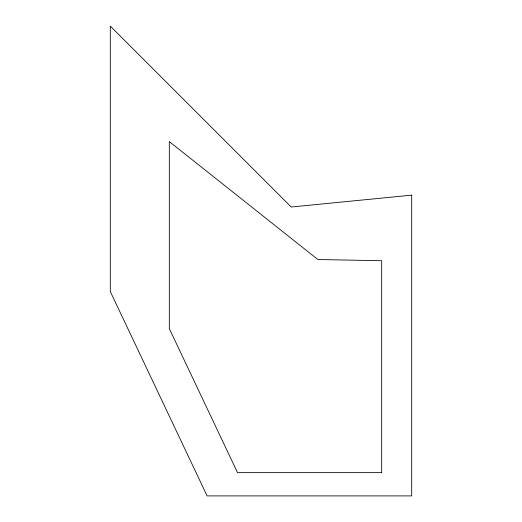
<?xml version="1.0" encoding="UTF-8"?>
<svg xmlns="http://www.w3.org/2000/svg" width="522" height="522" viewBox="0 0 522 522"><rect width="100%" height="100%" fill="white"/><g stroke="black" fill="none" stroke-linecap="round" stroke-linejoin="round"><path stroke-width="0.78" d="M411.695 195.15L291.217 207.006L110.305 26.1L110.305 291.557L207.11 495.9L411.695 495.9L411.695 195.15M381.686 472.638L237.53 472.638L169.317 328.651L169.317 141.599L317.859 259.519L381.686 260.719L381.686 472.638"/></g></svg>
